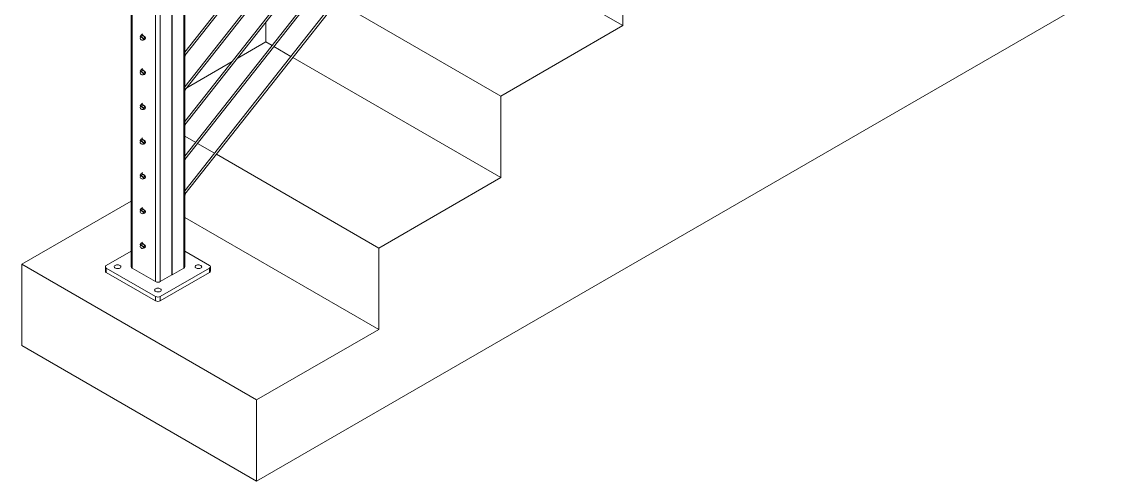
# Model space of a CAD drawing. Header units: inches. Extents: x 0.03 to 2.74, y 0.01 to 1.91.
# Drawn here: x 0.9927 to 1.2619, y 0.2612 to 0.3747 of the extents above; entities that cross this region are included whole.
import ezdxf

# ---------------------------------------------------------------- set-up
doc = ezdxf.new("R2010")
doc.units = ezdxf.units.IN
doc.header["$MEASUREMENT"] = 0

msp = doc.modelspace()

# ---------------------------------------------------------------- linework, layer by layer
at = {"linetype": 'Continuous', "lineweight": 15}
for p, q in [((1.11323128816381, 0.4688337480565715), (1.033003628151415, 0.3671914987781652)), ((1.033027311555216, 0.366380865023455), (1.113528843116695, 0.4683700872221075)), ((1.11323128816381, 0.4602611416984455), (1.033003628151415, 0.3586188904240737)), ((1.033027311555216, 0.3578082566693634), (1.113528843116695, 0.4597974808639816)), ((1.11323128816381, 0.4516885353403197), (1.033003628151415, 0.3500462820699822)), ((1.033027311555216, 0.3492356483152719), (1.113528843116695, 0.4512248745058557)), ((1.11323128816381, 0.4431159269862281), (1.033003628151415, 0.3414736737158907)), ((1.033027311555216, 0.3406630399611804), (1.113528843116695, 0.4426522661517641)), ((1.11323128816381, 0.4345433226240677), (1.033003628151415, 0.332901065361799)), ((1.033027311555216, 0.3320904395909511), (1.113528843116695, 0.4340796617896038)), ((1.019763682426976, 0.427877486281862), (1.019763682426976, 0.3141741760630488)), ((1.020003928451497, 0.31383936933129), (1.020003928451497, 0.4275426795501033)), ((1.029805521691204, 0.3121318248651379), (1.029805521691204, 0.425835135083951)), ((1.029921508490846, 0.3121987826193354), (1.029921508490846, 0.4259020928381486)), ((1.032763406325379, 0.3138393753182137), (1.032763406325379, 0.4275426855370269)), ((1.033003641979121, 0.3141741840456137), (1.033003641979121, 0.4278774942644269)), ((1.025803686721719, 0.3104912401488245), (1.025803686721719, 0.4241945503676375)), ((1.026963623856672, 0.3104912321662595), (1.026963623856672, 0.4241945423850727)), ((1.141218918127946, 0.3737102984713179), (1.089462059246806, 0.4035888971195455)), ((1.141218918127946, 0.3938023507981941), (1.141218918127946, 0.3737102984713179)), ((1.050742660074301, 0.2612033334324264), (1.261853928866139, 0.3830752747887429)), ((1.111060165443398, 0.3563000211347013), (1.070581052379326, 0.3796681157027113)), ((1.053062565456546, 0.3746187547406505), (1.053062565456546, 0.3696892785945496)), ((1.022017847436998, 0.3710677558245683), (1.022274268420852, 0.3713926190754084)), ((1.022274268420852, 0.3713926190754084), (1.022464395924235, 0.3713808826319317)), ((1.022528936742944, 0.3717048324087355), (1.022313086249094, 0.3714313654570093)), ((1.141218918127946, 0.3737102984713179), (1.111060165443398, 0.3563000211347013)), ((1.022017847436998, 0.3710677558245683), (1.022089077408583, 0.3708758637064687)), ((1.022335874308919, 0.3709654221875216), (1.02214572260705, 0.3709771446621585)), ((1.022335874308919, 0.3709654221875216), (1.022592295292773, 0.3712902854383616)), ((1.022858606543489, 0.3705581870164226), (1.023115027527343, 0.3708830462753314)), ((1.022873191316608, 0.3702650139426333), (1.02286237459343, 0.3702686669178701)), ((1.023063315363065, 0.3702532794947979), (1.022929836515074, 0.3703662909063918)), ((1.023063315363065, 0.3702532794947979), (1.0232911683059, 0.3705419426023275)), ((1.023115027527343, 0.3708830462753314), (1.02324850983226, 0.3707700328680962)), ((1.053062565456546, 0.3696892785945496), (1.045914609288325, 0.3655628513321098)), ((1.054582178514507, 0.3688120246490639), (1.053062565456546, 0.3696892785945496)), ((1.033003635065268, 0.3661406966857906), (1.033093487500183, 0.3662545461159845)), ((1.059230565913769, 0.3661285677224564), (1.055038005392607, 0.3685488813934983)), ((1.044695641675586, 0.3648591563078452), (1.033483971552615, 0.3583867969138975)), ((1.111060165443398, 0.3362079767916874), (1.05968639279187, 0.3658654244668908)), ((1.022017847436998, 0.3624951474704768), (1.022274268420852, 0.3628200107213169)), ((1.022017847436998, 0.3624951474704768), (1.022089077408583, 0.3623032593443085)), ((1.022335874308919, 0.3623928178253612), (1.02214572260705, 0.3624045363080669)), ((1.022274268420852, 0.3628200107213169), (1.022464395924235, 0.3628082742778401)), ((1.022528936742944, 0.3631322280465752), (1.022313086249094, 0.3628587531109865)), ((1.022335874308919, 0.3623928178253612), (1.022592295292773, 0.3627176810762013)), ((1.022858606543489, 0.3619855746703998), (1.023115027527343, 0.3623104379212399)), ((1.022873191316608, 0.3616924095804731), (1.02286237459343, 0.3616960585637786)), ((1.023063315363065, 0.3616806671487751), (1.022929836515074, 0.3617936865442315)), ((1.023063315363065, 0.3616806671487751), (1.0232911683059, 0.3619693342482359)), ((1.023115027527343, 0.3623104379212399), (1.02324850983226, 0.3621974245140047)), ((1.033003635065268, 0.3575680883316991), (1.033093487500183, 0.3576819377618929)), ((1.111060165443398, 0.3563000211347013), (1.111060165443398, 0.3362079767916874)), ((1.022017847436998, 0.3539225471002476), (1.022274268420852, 0.3542474023672253)), ((1.022017847436998, 0.3539225471002476), (1.022089077408583, 0.3537306509902169)), ((1.022335874308919, 0.3538202094712697), (1.02214572260705, 0.3538319279539754)), ((1.022274268420852, 0.3542474023672253), (1.022464395924235, 0.3542356659237486)), ((1.022528936742944, 0.3545596196924836), (1.022313086249094, 0.3542861527407574)), ((1.022335874308919, 0.3538202094712697), (1.022592295292773, 0.3541450727221097)), ((1.022858606543489, 0.3534129743001707), (1.023115027527343, 0.3537378375510107)), ((1.022873191316608, 0.3531198012263814), (1.02286237459343, 0.3531234502096871)), ((1.023063315363065, 0.353108066778546), (1.022929836515074, 0.3532210781901399)), ((1.023063315363065, 0.353108066778546), (1.0232911683059, 0.3533967258941444)), ((1.023115027527343, 0.3537378375510107), (1.02324850983226, 0.3536248161599132)), ((1.033003635065268, 0.3489954879614699), (1.033093487500183, 0.3491093294078015)), ((1.022017847436998, 0.3453499387461561), (1.022274268420852, 0.3456748019969962)), ((1.022017847436998, 0.3453499387461561), (1.022089077408583, 0.3451580426361253)), ((1.022335874308919, 0.3452476011171781), (1.02214572260705, 0.3452593195998839)), ((1.022274268420852, 0.3456748019969962), (1.022464395924235, 0.3456630655535195)), ((1.022528936742944, 0.345987011338392), (1.022313086249094, 0.3457135443866658)), ((1.022335874308919, 0.3452476011171781), (1.022592295292773, 0.3455724643680182)), ((1.022858606543489, 0.3448403659460791), (1.023115027527343, 0.3451652291969192)), ((1.022873191316608, 0.3445471928722899), (1.02286237459343, 0.3445508418555955)), ((1.023063315363065, 0.3445354584244545), (1.022929836515074, 0.3446484698360484)), ((1.023063315363065, 0.3445354584244545), (1.0232911683059, 0.3448241175400529)), ((1.023115027527343, 0.3451652291969192), (1.02324850983226, 0.3450522078058216)), ((1.0357011681901, 0.3448912452278708), (1.033003638522194, 0.3464484959581392)), ((1.040349559046289, 0.342207786305622), (1.036156995068201, 0.3446281019723053)), ((1.080901412758849, 0.3187976994550707), (1.04080538592439, 0.3419446430500564)), ((1.033003635065268, 0.3404228796073784), (1.033093487500183, 0.3405367290375723)), ((1.022017847436998, 0.3367773303920645), (1.022274268420852, 0.3371021936429046)), ((1.022017847436998, 0.3367773303920645), (1.022089077408583, 0.3365854342820338)), ((1.022335874308919, 0.3366749927630866), (1.02214572260705, 0.3366867192296547)), ((1.022274268420852, 0.3371021936429046), (1.022464395924235, 0.337090457199428)), ((1.022528936742944, 0.3374144029843005), (1.022313086249094, 0.3371409360325743)), ((1.022335874308919, 0.3366749927630866), (1.022592295292773, 0.3369998560139267)), ((1.022858606543489, 0.3362677575919876), (1.023115027527343, 0.3365926208428277)), ((1.023115027527343, 0.3365926208428277), (1.02324850983226, 0.3364796074355925)), ((1.022873191316608, 0.3359745845181984), (1.02286237459343, 0.3359782414853664)), ((1.023063315363065, 0.3359628500703629), (1.022929836515074, 0.3360758614819569)), ((1.023063315363065, 0.3359628500703629), (1.0232911683059, 0.3362515171698237)), ((1.111060165443398, 0.3362079767916874), (1.080901412758849, 0.3187976994550707)), ((1.033003635065268, 0.3318502712532869), (1.033093487500183, 0.3319641206834807)), ((1.019763678970049, 0.3303741962567497), (0.9927450600874491, 0.3147766795783024)), ((1.022017847436998, 0.328204722037973), (1.022274268420852, 0.3285295852888131)), ((1.022274268420852, 0.3285295852888131), (1.022464395924235, 0.3285178488453364)), ((1.022528936742944, 0.328841794630209), (1.022313086249094, 0.3285683276784828)), ((1.022335874308919, 0.3281023923928575), (1.022592295292773, 0.3284272556436975)), ((1.022017847436998, 0.328204722037973), (1.022089077408583, 0.3280128259279423)), ((1.022335874308919, 0.3281023923928575), (1.02214572260705, 0.3281141108755631)), ((1.022858606543489, 0.3276951492378961), (1.023115027527343, 0.3280200124887361)), ((1.022873191316608, 0.3274019761641069), (1.02286237459343, 0.3274056331312749)), ((1.023063315363065, 0.3273902417162714), (1.022929836515074, 0.3275032611117277)), ((1.023063315363065, 0.3273902417162714), (1.0232911683059, 0.3276789088157321)), ((1.023115027527343, 0.3280200124887361), (1.02324850983226, 0.3279069990815009)), ((1.080901412758849, 0.2987056551120568), (1.033003638522194, 0.3263564516151254)), ((1.022528936742944, 0.3202691862761175), (1.022313086249094, 0.3199957193243912)), ((1.013624187786092, 0.3145089927730137), (1.019763689340829, 0.3180532515788932)), ((1.022017847436998, 0.3196321136838815), (1.022274268420852, 0.3199569769347216)), ((1.022017847436998, 0.3196321136838815), (1.022089077408583, 0.3194402255577131)), ((1.022335874308919, 0.3195297840387659), (1.02214572260705, 0.3195415025214716)), ((1.022274268420852, 0.3199569769347216), (1.022464395924235, 0.3199452404912448)), ((1.022335874308919, 0.3195297840387659), (1.022592295292773, 0.319854647289606)), ((1.022858606543489, 0.3191225408838045), (1.023115027527343, 0.3194474041346446)), ((1.022873191316608, 0.3188293678100153), (1.02286237459343, 0.3188330247771833)), ((1.023063315363065, 0.3188176333621798), (1.022929836515074, 0.3189306527576362)), ((1.023063315363065, 0.3188176333621798), (1.0232911683059, 0.3191063004616407)), ((1.023115027527343, 0.3194474041346446), (1.02324850983226, 0.3193343907274094)), ((1.033003617780635, 0.3180532455919695), (1.039143122792298, 0.3145089847904489)), ((1.080901412758849, 0.3187976994550707), (1.080901412758849, 0.2987056551120568)), ((1.050742660074301, 0.2812953777754402), (0.9927450600874491, 0.3147766795783024)), ((0.9927450600874491, 0.3147766795783024), (0.9927450600874491, 0.2946846352352887)), ((1.013383955589277, 0.3141741820499725), (1.013383955589277, 0.3131026119936078)), ((1.025803700549425, 0.3068083002433176), (1.013624201613798, 0.3138393753182137)), ((1.013624201613798, 0.3138393753182137), (1.013624201613798, 0.3127678052618491)), ((1.025803700549425, 0.3057367301869529), (1.013624201613798, 0.3127678052618491)), ((1.025803686721719, 0.3104912401488245), (1.020003928451497, 0.31383936933129)), ((1.039143136620004, 0.3138393673356489), (1.026963637684378, 0.3068082922607527)), ((1.039143136620004, 0.3127677972792842), (1.026963637684378, 0.3057367222043881)), ((1.029921508490846, 0.3121987826193354), (1.032763406325379, 0.3138393753182137)), ((1.039143136620004, 0.3127677972792842), (1.039143136620004, 0.3138393673356489)), ((1.039383365359893, 0.3131026099979666), (1.039383365359893, 0.3141741800543312)), ((1.029805521691204, 0.3121318248651379), (1.026963623856672, 0.3104912321662595)), ((1.025803700549425, 0.3057367301869529), (1.025803700549425, 0.3068083002433176)), ((1.026963637684378, 0.3068082922607527), (1.026963637684378, 0.3057367222043881)), ((1.080901412758849, 0.2987056551120568), (1.050742660074301, 0.2812953777754402)), ((1.050742660074301, 0.2612033334324264), (0.9927450600874491, 0.2946846352352887)), ((1.050742660074301, 0.2812953777754402), (1.050742660074301, 0.2612033334324264))]:
    msp.add_line(p, q, dxfattribs=at)
at = {"linetype": 'Continuous', "lineweight": 15, "flags": 128}
for points in [[(1.022089077408583, 0.3708758637064687), (1.022069528488937, 0.3709081516758483), (1.022057501841466, 0.3709355181649724), (1.022053222166395, 0.3709575140144368), (1.022056748231478, 0.3709737539305467), (1.022068003984328, 0.3709839504144604), (1.022086844234031, 0.3709879556732505), (1.022112899089447, 0.3709856758099262), (1.02214572260705, 0.3709771446621585)], [(1.022082481592724, 0.3708903324152297), (1.022061335573011, 0.3709348462527873), (1.022067537299243, 0.3709772162919766), (1.022121652027474, 0.3709810021784309), (1.022217775327154, 0.370945783297097), (1.022345529504776, 0.3708753824097125), (1.022491017715605, 0.3707774107472175), (1.022638507486908, 0.3706624997002123), (1.02277203473187, 0.3705431153451428), (1.022877076902051, 0.3704321573607928), (1.022942298735291, 0.3703416836143776), (1.022960627359865, 0.3702814950138292), (1.022930037016814, 0.370258087543793), (1.02286466999266, 0.3702702326709283)], [(1.022929836515074, 0.3703662909063918), (1.022949381977794, 0.3703340089245847), (1.022961408625265, 0.3703066384435295), (1.022965688300336, 0.370284642594065), (1.02296216569218, 0.3702684046742452), (1.022950882283917, 0.3702581922252017), (1.022932066232699, 0.3702542009352514), (1.022906011377284, 0.3702564847905068), (1.022873191316608, 0.3702650139426333)], [(1.022089077408583, 0.3623032593443085), (1.022069528488937, 0.362335547313688), (1.022057501841466, 0.3623629098108809), (1.022053222166395, 0.3623849056603453), (1.022056748231478, 0.3624011495683863), (1.022068003984328, 0.3624113420603688), (1.022086844234031, 0.3624153513110902), (1.022112899089447, 0.3624130714477659), (1.02214572260705, 0.3624045363080669)], [(1.022093132383428, 0.3623010142894563), (1.022061335573011, 0.3623622378986958), (1.022067537299243, 0.3624046079378849), (1.022121652027474, 0.3624083938243394), (1.022217775327154, 0.3623731789349367), (1.022345529504776, 0.3623027740556209), (1.022491017715605, 0.362204802393126), (1.022638507486908, 0.3620898953380519), (1.02277203473187, 0.3619705109829825), (1.022877076902051, 0.3618595529986325), (1.022942298735291, 0.3617690752602861), (1.022960627359865, 0.3617088866597377), (1.022930037016814, 0.3616854831816327), (1.02286466999266, 0.3616976243168368)], [(1.022929836515074, 0.3617936865442315), (1.022949381977794, 0.3617614005704931), (1.022961408625265, 0.3617340300894379), (1.022965688300336, 0.3617120342399735), (1.02296216569218, 0.3616957963201536), (1.022950882283917, 0.3616855878630413), (1.022932066232699, 0.361681596573091), (1.022906011377284, 0.3616838764364153), (1.022873191316608, 0.3616924095804731)], [(1.022089077408583, 0.3537306509902169), (1.022069528488937, 0.3537629389595965), (1.022057501841466, 0.3537903094406517), (1.022053222166395, 0.3538122973062537), (1.022056748231478, 0.3538285412142948), (1.022068003984328, 0.3538387337062773), (1.022086844234031, 0.3538427429569986), (1.022112899089447, 0.3538404630936743), (1.02214572260705, 0.3538319279539754)], [(1.022093132383428, 0.3537284059353649), (1.022061335573011, 0.3537896295446042), (1.022067537299243, 0.3538319995837935), (1.022121652027474, 0.3538357854702479), (1.022217775327154, 0.3538005705808451), (1.022345529504776, 0.3537301657015294), (1.022491017715605, 0.3536321940390345), (1.022638507486908, 0.3535172869839603), (1.02277203473187, 0.353397902628891), (1.022877076902051, 0.353286944644541), (1.022942298735291, 0.3531964669061945), (1.022960627359865, 0.3531362783056461), (1.022930037016814, 0.3531128748275411), (1.02286466999266, 0.3531250159627453)], [(1.022929836515074, 0.3532210781901399), (1.022949381977794, 0.3531887922164016), (1.022961408625265, 0.3531614217353464), (1.022965688300336, 0.3531394338697443), (1.02296216569218, 0.3531231879660621), (1.022950882283917, 0.3531129795089498), (1.022932066232699, 0.3531089882189994), (1.022906011377284, 0.3531112680823237), (1.022873191316608, 0.3531198012263814)], [(1.022089077408583, 0.3451580426361253), (1.022069528488937, 0.345190330605505), (1.022057501841466, 0.3452177010865601), (1.022053222166395, 0.3452396969360246), (1.022056748231478, 0.3452559328602032), (1.022068003984328, 0.3452661253521858), (1.022086844234031, 0.3452701346029071), (1.022112899089447, 0.3452678547395828), (1.02214572260705, 0.3452593195998839)], [(1.022093132383428, 0.3451557975812733), (1.022061335573011, 0.3452170211905127), (1.022067537299243, 0.345259391229702), (1.022121652027474, 0.3452631851000187), (1.022217775327154, 0.3452279622267536), (1.022345529504776, 0.3451575653313002), (1.022491017715605, 0.3450595936688053), (1.022638507486908, 0.3449446786298688), (1.02277203473187, 0.3448252942747995), (1.022877076902051, 0.3447143362904495), (1.022942298735291, 0.3446238665359653), (1.022960627359865, 0.3445636699515546), (1.022930037016814, 0.3445402664734496), (1.02286466999266, 0.3445524076086537)], [(1.022929836515074, 0.3446484698360484), (1.022949381977794, 0.3446161838623101), (1.022961408625265, 0.3445888213651173), (1.022965688300336, 0.3445668255156528), (1.02296216569218, 0.3445505796119706), (1.022950882283917, 0.3445403711548582), (1.022932066232699, 0.3445363798649079), (1.022906011377284, 0.3445386597282322), (1.022873191316608, 0.3445471928722899)], [(1.022089077408583, 0.3365854342820338), (1.022069528488937, 0.3366177222514134), (1.022057501841466, 0.3366450927324686), (1.022053222166395, 0.3366670885819331), (1.022056748231478, 0.3366833245061117), (1.022068003984328, 0.3366935249819566), (1.022086844234031, 0.3366975262488155), (1.022112899089447, 0.3366952463854913), (1.02214572260705, 0.3366867192296547)], [(1.022093132383428, 0.3365831892271818), (1.022061335573011, 0.3366444208202835), (1.022067537299243, 0.3366867908594728), (1.022121652027474, 0.3366905767459272), (1.022217775327154, 0.3366553538726621), (1.022345529504776, 0.3365849569772087), (1.022491017715605, 0.3364869853147138), (1.022638507486908, 0.3363720702757772), (1.02277203473187, 0.3362526859207079), (1.022877076902051, 0.3361417279363579), (1.022942298735291, 0.3360512581818739), (1.022960627359865, 0.3359910695813254), (1.022930037016814, 0.3359676581193581), (1.02286466999266, 0.3359798072384246)], [(1.022929836515074, 0.3360758614819569), (1.022949381977794, 0.336043583492081), (1.022961408625265, 0.3360162130110257), (1.022965688300336, 0.3359942171615613), (1.02296216569218, 0.3359779792417414), (1.022950882283917, 0.3359677628007667), (1.022932066232699, 0.3359637715108164), (1.022906011377284, 0.3359660513741407), (1.022873191316608, 0.3359745845181984)], [(1.022089077408583, 0.3280128259279423), (1.022069528488937, 0.3280451138973219), (1.022057501841466, 0.3280724843783771), (1.022053222166395, 0.3280944802278415), (1.022056748231478, 0.3281107161520201), (1.022068003984328, 0.3281209166278651), (1.022086844234031, 0.328124917894724), (1.022112899089447, 0.3281226380313997), (1.02214572260705, 0.3281141108755631)], [(1.022093132383428, 0.3280105808730903), (1.022061335573011, 0.328071812466192), (1.022067537299243, 0.3281141825053813), (1.022121652027474, 0.3281179683918356), (1.022217775327154, 0.3280827455185705), (1.022345529504776, 0.3280123486231172), (1.022491017715605, 0.3279143769606223), (1.022638507486908, 0.3277994619216857), (1.02277203473187, 0.3276800775666164), (1.022877076902051, 0.3275691195822664), (1.022942298735291, 0.3274786498277824), (1.022960627359865, 0.3274184612272339), (1.022930037016814, 0.3273950577491289), (1.02286466999266, 0.3274071988843331)], [(1.022929836515074, 0.3275032611117277), (1.022949381977794, 0.3274709751379893), (1.022961408625265, 0.3274436046569341), (1.022965688300336, 0.3274216088074697), (1.02296216569218, 0.3274053708876498), (1.022950882283917, 0.3273951544466752), (1.022932066232699, 0.3273911711405872), (1.022906011377284, 0.3273934510039115), (1.022873191316608, 0.3274019761641069)], [(1.022089077408583, 0.3194402255577131), (1.022069528488937, 0.3194725055432304), (1.022057501841466, 0.3194998760242855), (1.022053222166395, 0.31952187187375), (1.022056748231478, 0.3195381077979287), (1.022068003984328, 0.3195483082737736), (1.022086844234031, 0.3195523175244948), (1.022112899089447, 0.3195500376611706), (1.02214572260705, 0.3195415025214716)], [(1.022093132383428, 0.319437980502861), (1.022061335573011, 0.3194992041121005), (1.022067537299243, 0.3195415741512897), (1.022121652027474, 0.3195453600377441), (1.022217775327154, 0.319510137164479), (1.022345529504776, 0.3194397402690256), (1.022491017715605, 0.3193417686065307), (1.022638507486908, 0.3192268615514566), (1.02277203473187, 0.3191074771963872), (1.022877076902051, 0.3189965192120372), (1.022942298735291, 0.3189060414736908), (1.022960627359865, 0.3188458528731424), (1.022930037016814, 0.3188224493950373), (1.02286466999266, 0.3188345905302415)], [(1.022929836515074, 0.3189306527576362), (1.022949381977794, 0.3188983667838978), (1.022961408625265, 0.3188709963028426), (1.022965688300336, 0.3188490004533782), (1.02296216569218, 0.3188327625335583), (1.022950882283917, 0.318822554076446), (1.022932066232699, 0.3188185627864957), (1.022906011377284, 0.31882084264982), (1.022873191316608, 0.3188293678100153)], [(1.016988036589794, 0.31450898678609), (1.017123026114688, 0.3144062491804676), (1.017204951817022, 0.3142862812085557), (1.017227802101525, 0.3141580133648119), (1.01718984850492, 0.3140309369188761), (1.017093925706981, 0.3139144952449991), (1.016947123864062, 0.3138173035263258), (1.016760339208654, 0.3137465780015056), (1.016547434016225, 0.3137075672069464), (1.016324192613409, 0.3137031648224161), (1.016107187506091, 0.3137337021243573), (1.015912479575027, 0.3137969000904973), (1.015754532600908, 0.3138880809378174), (1.015645062107814, 0.3140004814382248), (1.015592160760803, 0.3141257578157806), (1.015599786740775, 0.3142546323344553), (1.015667362740996, 0.3143775398858834), (1.015789876217966, 0.3144853683722569), (1.015958235454857, 0.3145701152722853), (1.016159943662187, 0.3146254883292035), (1.016380066917254, 0.3146474004697939), (1.016602257414399, 0.3146342092813329), (1.016810074010944, 0.3145869125844301), (1.016988036589794, 0.31450898678609)], [(1.036939235322034, 0.3145090007555786), (1.037074193734589, 0.3144062491804676), (1.037156150549262, 0.3142862951780442), (1.037178973178353, 0.3141580113691706), (1.037141016124822, 0.3140309369188761), (1.037045100240735, 0.3139144912537167), (1.036898298397816, 0.3138172995350432), (1.036711513742408, 0.3137465740102233), (1.036498608549979, 0.313707563215664), (1.036275367147163, 0.3137031608311337), (1.036058355125992, 0.3137337021243574), (1.035863654108781, 0.3137968960992149), (1.035705707134662, 0.313888076946535), (1.035596233184642, 0.3140004794425836), (1.035543335294557, 0.3141257538244983), (1.035550961274529, 0.3142546283431728), (1.03561853727475, 0.314377535894601), (1.03574105075172, 0.3144853643809745), (1.035909409988611, 0.3145701112810029), (1.036111114739015, 0.3146254863335624), (1.036331237994082, 0.3146473984741528), (1.036553456146639, 0.3146342232508215), (1.036761245087772, 0.3145869105887889), (1.036939235322034, 0.3145090007555786)], [(1.026963623856672, 0.3087502028360849), (1.027098609924638, 0.3086474672261036), (1.027180539083899, 0.3085274972585506), (1.027203389368402, 0.3083992294148067), (1.027165432314871, 0.3082721549645122), (1.027069516430785, 0.3081557092993528), (1.026922714587866, 0.3080585175806794), (1.026735929932457, 0.3079877920558593), (1.026523024740029, 0.3079487812613), (1.026299783337213, 0.3079443788767698), (1.026082771316041, 0.3079749201699934), (1.025888070298831, 0.3080381141448509), (1.025730123324712, 0.3081292949921711), (1.025620649374692, 0.3082416974882198), (1.025567751484607, 0.3083669718701343), (1.025575377464578, 0.3084958463888089), (1.025642953464799, 0.3086187539402371), (1.02576546694177, 0.3087265824266107), (1.025933826178661, 0.308811329326639), (1.026135530929064, 0.3088667043791984), (1.026355654184131, 0.3088886165197889), (1.026577844681276, 0.3088754253313278), (1.026785661277821, 0.308828128634425), (1.026963623856672, 0.3087502028360849)]]:
    msp.add_lwpolyline(points, dxfattribs=at)
at = {"linetype": 'Continuous', "lineweight": 15}
for centre, radius, start, end in [((1.022379117610313, 0.3711222096908879), 0.000316128816134227, 41.87460141498214, 102.0564241370964), ((1.021835194577733, 0.369868457036564), 0.001638085930579915, 50.15263452454999, 67.41164639885672), ((1.022509453784642, 0.3706210777427089), 0.000492125984252134, 150.0987510803832, 313.3321919887385), ((1.02200480436021, 0.369981726360854), 0.0008881148556422022, 18.47163024826061, 84.95904147856353), ((1.021516082372998, 0.3694639948868448), 0.001638923142453072, 50.15707635072738, 67.40720457266755), ((1.021481467561416, 0.3692506270501196), 0.001828244640663204, 37.60669425295642, 53.61037464345212), ((1.021622032065514, 0.3695126402535445), 0.00207353458422364, 33.87018365134179, 61.40335755476876), ((1.02180098817303, 0.3696552180082557), 0.001827055315435203, 37.60181659091666, 53.61589450237793), ((1.0328715289451, 0.3662258983665638), 0.0002237996731933502, 7.354394344241296, 53.82807849912849), ((1.022509453784642, 0.3620484707937771), 0.0004921259842521617, 150.0987510803776, 313.3321919887385), ((1.022004816312617, 0.3614091312876397), 0.0008881005759660042, 18.47130616093793, 84.95973431862268), ((1.021516108355619, 0.3608914294049947), 0.001638873578323991, 50.15681351617609, 67.40746740725064), ((1.022379150806301, 0.3625496907230863), 0.000316044435694572, 41.86655225469536, 102.0658454525077), ((1.021835330568251, 0.3612960730716274), 0.001637826520169894, 50.15125729090705, 67.41302363245963), ((1.021481612133972, 0.3606781538665368), 0.001828050057581472, 37.60620222331121, 53.61150886995615), ((1.021622028750329, 0.3609400282641784), 0.002073539362816445, 33.87021600221745, 61.40332520392514), ((1.021801169970396, 0.3610827953569293), 0.001826797972831789, 37.60068123010041, 53.61702986320481), ((1.032871480783879, 0.3576532710296079), 0.0002238498684925708, 7.357635202144406, 53.82220120710321), ((1.022509453784642, 0.3534758638448454), 0.000492125984252134, 150.0987510803832, 313.3321919887429), ((1.022004776305365, 0.3528364839554941), 0.000888150871878458, 18.47287343199469, 84.95742954397221), ((1.021516218532112, 0.3523190028460048), 0.001638663407381537, 50.15569881796301, 67.40858210544182), ((1.022379119010496, 0.3539770098579269), 0.0003161165095073213, 41.87249334653093, 102.0571600611069), ((1.021835330568249, 0.3527234647175329), 0.001637826520173134, 50.15125729094095, 67.41302363245687), ((1.021481612133973, 0.3521055455124471), 0.001828050057579104, 37.60620222329407, 53.61150886996234), ((1.021622080496841, 0.3523674766528386), 0.002073464774153612, 33.86971102279283, 61.40383018332805), ((1.021801169970396, 0.3525101870028377), 0.001826797972832033, 37.60068123009892, 53.6170298632023), ((1.032871480783879, 0.3490806626755165), 0.0002238498684925596, 7.357635202130315, 53.82220120707805), ((1.022509453784642, 0.3449032568959136), 0.0004921259842521617, 150.0987510803776, 313.3321919887385), ((1.022004776305365, 0.3442638756014023), 0.0008881508718786239, 18.47287343201167, 84.95742954397315), ((1.021516218532105, 0.3437463944919008), 0.001638663407395867, 50.15569881804736, 67.40858210537453), ((1.022379116209855, 0.3454043757352004), 0.0003161411247638687, 41.87670956317029, 102.0556881440195), ((1.02183505852534, 0.3441504154669021), 0.001638345459966157, 50.15401194836566, 67.41026897503761), ((1.021481612133973, 0.3435329371583555), 0.001828050057579332, 37.60620222329258, 53.61150886995777), ((1.0216219836275, 0.3437947700603197), 0.002073604404076062, 33.87065631336007, 61.40288489278836), ((1.021800880962986, 0.3439373164149764), 0.00182718695171988, 37.60166660418127, 53.61476010243636), ((1.032871476521437, 0.3405080502957054), 0.00022385563410145, 7.360544028963696, 53.82192881446328), ((1.022509453784642, 0.3363306499469818), 0.0004921259842521893, 150.098751080372, 313.3321919887429), ((1.02200479240626, 0.3356912876456679), 0.0008881291373818361, 18.471954404095, 84.95834857188831), ((1.021515946151918, 0.3351733446847505), 0.001639182996679347, 50.1584540735744, 67.40582684982516), ((1.022379116209855, 0.3368317673811089), 0.000316141124763824, 41.87670956317778, 102.0556881440216), ((1.021835058525338, 0.3355778071128077), 0.001638345459969771, 50.15401194837196, 67.4102689750047), ((1.021481322955747, 0.3349600664162697), 0.001828439268930358, 37.60718631020875, 53.60924039639737), ((1.021621983627502, 0.3352221617062309), 0.002073604404072825, 33.87065631332589, 61.4028848928016), ((1.021800662928359, 0.3353644603441234), 0.001827515716142238, 37.60384701104027, 53.61386408225622), ((1.032871481667301, 0.3319354449838067), 0.0002238501409108384, 7.359940517085157, 53.82253232636445), ((1.022379136240651, 0.3282592205519468), 0.0003160851421060332, 41.87082939901026, 102.0615683081199), ((1.021835220729049, 0.3270054664005628), 0.001638036045237413, 50.1523697129699, 67.41191121044433), ((1.021621983627498, 0.3266495533521361), 0.002073604404077201, 33.87065631335188, 61.40288489277022), ((1.022509453784642, 0.3277580429980501), 0.0004921259842521617, 150.0987510803776, 313.3321919887385), ((1.02200479240626, 0.3271186792915763), 0.0008881291373818915, 18.471954404095, 84.95834857188859), ((1.021515946151916, 0.3266007363306559), 0.001639182996682687, 50.15845407360105, 67.40582684981526), ((1.021481248467244, 0.3263873569549587), 0.00182856485239432, 37.60846996536476, 53.60924112790759), ((1.021800945134016, 0.326792140258075), 0.001827116239261562, 37.60208533132808, 53.61562576196212), ((1.022509453784642, 0.3191854360491184), 0.0004921259842521893, 150.098751080372, 313.3321919887341), ((1.022004792347842, 0.318546067139471), 0.0008881329258353237, 18.47267412949732, 84.95836635005092), ((1.021516108355623, 0.3180283956184078), 0.001638873578314995, 50.15681351609562, 67.40746740726854), ((1.0223791508063, 0.3196866569364905), 0.0003160444356952713, 41.86655225471657, 102.06584545241), ((1.021835220729049, 0.3184328580464713), 0.001638036045237456, 50.15236971297114, 67.41191121044582), ((1.021481387297594, 0.3178148904135938), 0.001828368328319153, 37.60760440192542, 53.6101066913286), ((1.021621983627498, 0.3180769449980447), 0.00207360440407717, 33.87065631335061, 61.40288489276876), ((1.021801169970396, 0.3182197615703337), 0.001826797972832191, 37.60068123010167, 53.61702986320643), ((1.013794352103555, 0.3131434991077826), 0.0004124282422878267, 185.6895073668203, 245.6343863842473), ((1.013751257207971, 0.3141741866694746), 0.0003581085937865417, 110.783325237526, 249.2190410962496), ((1.020174169880279, 0.3142151284320027), 0.0004125252063113021, 185.6972738175104, 245.6266199334997), ((1.029863515091025, 0.3120869490676534), 0.0001259760997357182, 62.59015045052825, 117.4098495495614), ((1.03259313498219, 0.3142151429245644), 0.0004125452996870408, 294.3766769109159, 354.3020959708341), ((1.039016062804007, 0.3141741734390973), 0.0003581101529117132, 290.7839825316654, 69.21838380211267), ((1.038972854048452, 0.3131435639768994), 0.0004125491064237813, 294.3781494024657, 354.3028326258795), ((1.026383662991975, 0.3116105181011307), 0.001260617153849535, 242.6081636974302, 297.3910476955396), ((1.026383676819923, 0.3079276132262176), 0.001260648257060251, 242.6088961802666, 297.3903152127182), ((1.026383676819922, 0.3068560431698521), 0.00126064825705942, 242.608896180257, 297.3903152127457)]:
    msp.add_arc(centre, radius, start, end, dxfattribs=at)
for points, knots in [([(1.022464395924235, 0.3713808826319317), (1.022468133489966, 0.3713796320522278), (1.022521401995669, 0.3713618085497422), (1.022558137407774, 0.3713247467811556), (1.022592295292773, 0.3712902854383616)], [0, 0, 0, 0, 0.07016464383783262, 1, 1, 1, 1]), ([(1.02214572260705, 0.3709771446621585), (1.022141983834867, 0.3709783959052884), (1.022088704944528, 0.3709962265839857), (1.022051987907196, 0.3710332917008429), (1.022017847436998, 0.3710677558245683)], [0, 0, 0, 0, 0.07017361207447119, 1, 1, 1, 1]), ([(1.022090470549984, 0.3708926128591026), (1.022090742830527, 0.3708933348284859), (1.022091445996039, 0.3708951993170877), (1.022084303620695, 0.3708775303660771), (1.022079926924003, 0.3708667032062439)], [0, 0, 0, 0, 0.3872211300668832, 0.9999999999999999, 0.9999999999999999, 0.9999999999999999, 0.9999999999999999]), ([(1.022335874308919, 0.3709654221875216), (1.022387719558524, 0.3708996069260149), (1.022457224462592, 0.3708113735107646), (1.022544054421408, 0.3707403992341257), (1.022566115988001, 0.3707223662446849)], [0, 0, 0, 0, 0.7459221806143219, 1, 1, 1, 1]), ([(1.022566115988001, 0.3707223662446848), (1.022637100660794, 0.3706745356942328), (1.022730403855893, 0.3706116665845374), (1.022833859509739, 0.3705685102062236), (1.022858606543489, 0.3705581870164226)], [0, 0, 0, 0, 0.7607957339270736, 0.9999999999999999, 0.9999999999999999, 0.9999999999999999, 0.9999999999999999]), ([(1.022884789305187, 0.3711261042144581), (1.02286189975206, 0.3711430901256891), (1.022771815643755, 0.3712099398653279), (1.022668992219504, 0.3712559591990552), (1.022592295292772, 0.3712902854383616)], [0, 0, 0, 0, 0.2540909107932618, 1, 1, 1, 1]), ([(1.022848028348243, 0.370259156579042), (1.022853439434441, 0.3702647695945738), (1.022867221484488, 0.3702790659591352), (1.022871206477719, 0.3702774929506248), (1.022873626889353, 0.3702765375341718)], [0, 0, 0, 0, 0.3926183826446067, 1, 1, 1, 1]), ([(1.022929836515074, 0.3703662909063918), (1.022927439654622, 0.3703699432987842), (1.02289329305786, 0.3704219766869422), (1.022875318970926, 0.3704925590544083), (1.022858606543489, 0.3705581870164226)], [0, 0, 0, 0, 0.07019324556191668, 1, 1, 1, 1]), ([(1.022873191316608, 0.3702650139426333), (1.022876988766101, 0.3702638401310236), (1.022931109964291, 0.3702471109840301), (1.02299961605101, 0.3702503073779558), (1.023063315363065, 0.3702532794947978)], [0, 0, 0, 0, 0.07016565818489216, 1, 1, 1, 1]), ([(1.023115027527343, 0.3708830462753314), (1.023099036930011, 0.3709044614589647), (1.02303218491047, 0.3709939920903115), (1.022948475745755, 0.3710690214342312), (1.022884789305187, 0.3711261042144581)], [0, 0, 0, 0, 0.2391939307373336, 1, 1, 1, 1]), ([(1.02324850983226, 0.3707700328680962), (1.023250910229491, 0.3707663866056436), (1.023279931836031, 0.3707223020712802), (1.023295249320745, 0.3706624616867408), (1.023309299885661, 0.3706075707419642)], [0, 0, 0, 0, 0.08271069447148126, 0.9999999999999999, 0.9999999999999999, 0.9999999999999999, 0.9999999999999999]), ([(1.02214572260705, 0.3624045363080669), (1.022141983834867, 0.3624057875511968), (1.022088704944528, 0.3624236182298942), (1.022051987907196, 0.3624606833467514), (1.022017847436998, 0.3624951474704768)], [0, 0, 0, 0, 0.07017361207447119, 1, 1, 1, 1]), ([(1.022090470549984, 0.3623200084969422), (1.022090742830527, 0.3623207304663256), (1.022091445996039, 0.3623225949549274), (1.022084303620695, 0.3623049260039167), (1.022079926924003, 0.3622940988440835)], [0, 0, 0, 0, 0.3872211300668832, 0.9999999999999999, 0.9999999999999999, 0.9999999999999999, 0.9999999999999999]), ([(1.022335874308919, 0.3623928178253612), (1.022387720268579, 0.3623270034617833), (1.022457226635055, 0.3622387706022841), (1.022544054482242, 0.362167792293393), (1.022566115988001, 0.3621497578905933)], [0, 0, 0, 0, 0.7459167021382411, 1, 1, 1, 1]), ([(1.022464395924235, 0.3628082742778401), (1.022468133490312, 0.3628070236941429), (1.022521402221134, 0.3627892000610683), (1.022558137510887, 0.3627521404363234), (1.022592295292773, 0.3627176810762013)], [0, 0, 0, 0, 0.07016435380944686, 1, 1, 1, 1]), ([(1.022566115988001, 0.3621497578905933), (1.022637101281111, 0.3621019287025972), (1.022730405750388, 0.3620390610745795), (1.022833859563102, 0.3619958993100778), (1.022858606543489, 0.3619855746703998)], [0, 0, 0, 0, 0.7607919927023591, 1, 1, 1, 1]), ([(1.022884789305187, 0.3625534958603665), (1.022861899726885, 0.3625704817237117), (1.022771815025094, 0.362637331641781), (1.022668992037321, 0.3626833531504262), (1.022592295292773, 0.3627176810762013)], [0, 0, 0, 0, 0.2540895162727493, 1, 1, 1, 1]), ([(1.022848028348243, 0.3616865522168817), (1.022853439439899, 0.3616921653882056), (1.02286722180005, 0.3617064624568349), (1.022871206576043, 0.361704886438154), (1.022873626889353, 0.3617039291800803)], [0, 0, 0, 0, 0.3926099446969281, 1, 1, 1, 1]), ([(1.022929836515074, 0.3617936865442315), (1.022927439649377, 0.3617973375937061), (1.022893287759946, 0.3618493597984195), (1.022875316518191, 0.3619199441274881), (1.022858606543489, 0.3619855746703998)], [0, 0, 0, 0, 0.07018252099721901, 1, 1, 1, 1]), ([(1.022873191316608, 0.3616924095804731), (1.022876988763561, 0.3616912357755827), (1.022931109214023, 0.3616745069442914), (1.022999615722262, 0.3616776990355994), (1.023063315363065, 0.3616806671487751)], [0, 0, 0, 0, 0.07016658066938619, 1, 1, 1, 1]), ([(1.023115027527342, 0.3623104379212398), (1.023099037047625, 0.3623318545493194), (1.023032187896283, 0.3624213880365573), (1.022948476631598, 0.3624964153005464), (1.022884789305187, 0.3625534958603665)], [0, 0, 0, 0, 0.2392024340864614, 1, 1, 1, 1]), ([(1.02324850983226, 0.3621974245140047), (1.023250910236297, 0.3621937795976655), (1.023279936687257, 0.3621497041071451), (1.023295251533327, 0.3620898608091331), (1.023309299885661, 0.3620349663798039)], [0, 0, 0, 0, 0.08269712477657395, 1, 1, 1, 1]), ([(1.02214572260705, 0.3538319279539754), (1.022141983835558, 0.3538331791891163), (1.022088705395477, 0.3538510096065798), (1.022051988113435, 0.3538880790111739), (1.022017847436998, 0.3539225471002476)], [0, 0, 0, 0, 0.07017419213737629, 1, 1, 1, 1]), ([(1.022090470549984, 0.3537474001428507), (1.022090742830527, 0.3537481221122341), (1.022091445996039, 0.3537499866008358), (1.022084303620695, 0.3537323176498252), (1.022079926924003, 0.3537214904899919)], [0, 0, 0, 0, 0.3872211300668832, 0.9999999999999999, 0.9999999999999999, 0.9999999999999999, 0.9999999999999999]), ([(1.022335874308919, 0.3538202094712697), (1.022387720268579, 0.3537543951076917), (1.022457226635055, 0.3536661622481925), (1.022544054482242, 0.3535951839393015), (1.022566115988001, 0.3535771495365018)], [0, 0, 0, 0, 0.7459167021382411, 1, 1, 1, 1]), ([(1.022464395924235, 0.3542356659237486), (1.022468133490312, 0.3542344153400513), (1.022521402221134, 0.3542165917069768), (1.022558137510887, 0.3541795320822319), (1.022592295292773, 0.3541450727221097)], [0, 0, 0, 0, 0.07016435380944686, 1, 1, 1, 1]), ([(1.022566115988001, 0.3535771495365018), (1.022637100040545, 0.3535293176234858), (1.022730401961636, 0.3534664470319391), (1.022833859456387, 0.3534232960400922), (1.022858606543489, 0.3534129743001707)], [0, 0, 0, 0, 0.7607994745920402, 1, 1, 1, 1]), ([(1.022884789305187, 0.353980887506275), (1.022861899726885, 0.3539978733696201), (1.022771815025094, 0.3540647232876895), (1.022668992037321, 0.3541107447963346), (1.022592295292773, 0.3541450727221097)], [0, 0, 0, 0, 0.2540895162727493, 1, 1, 1, 1]), ([(1.022848028348243, 0.3531139438627902), (1.022853439439899, 0.353119557034114), (1.02286722180005, 0.3531338541027434), (1.022871206576043, 0.3531322780840624), (1.022873626889353, 0.3531313208259887)], [0, 0, 0, 0, 0.3926099446969281, 1, 1, 1, 1]), ([(1.022929836515074, 0.3532210781901399), (1.022927439648449, 0.3532247292380338), (1.022893286822209, 0.3532767528270829), (1.022875316084048, 0.3533473405073168), (1.022858606543489, 0.3534129743001707)], [0, 0, 0, 0, 0.07018062307000204, 1, 1, 1, 1]), ([(1.022873191316608, 0.3531198012263814), (1.022876988766101, 0.3531186274147717), (1.022931109964291, 0.3531018982677782), (1.02299961605101, 0.3531050946617039), (1.023063315363065, 0.3531080667785459)], [0, 0, 0, 0, 0.07016565818489216, 1, 1, 1, 1]), ([(1.023115027527343, 0.3537378375510107), (1.023099036864593, 0.3537592513479443), (1.023032183249565, 0.3538487779522456), (1.022948475252973, 0.3539238056349982), (1.022884789305187, 0.353980887506275)], [0, 0, 0, 0, 0.2391892008050041, 1, 1, 1, 1]), ([(1.02324850983226, 0.3536248161599132), (1.023250910236297, 0.353621171243574), (1.023279936687257, 0.3535770957530535), (1.023295251533327, 0.3535172524550416), (1.023309299885661, 0.3534623580257123)], [0, 0, 0, 0, 0.08269712477657395, 1, 1, 1, 1]), ([(1.02214572260705, 0.3452593195998839), (1.022141983835558, 0.3452605708350248), (1.022088705395477, 0.3452784012524883), (1.022051988113435, 0.3453154706570824), (1.022017847436998, 0.3453499387461561)], [0, 0, 0, 0, 0.07017419213737629, 1, 1, 1, 1]), ([(1.022090470549984, 0.3451747917887591), (1.022090742830527, 0.3451755137581425), (1.022091445996039, 0.3451773782467443), (1.022084303620695, 0.3451597092957337), (1.022079926924003, 0.3451488821359004)], [0, 0, 0, 0, 0.3872211300668832, 0.9999999999999999, 0.9999999999999999, 0.9999999999999999, 0.9999999999999999]), ([(1.022335874308919, 0.3452476011171781), (1.022387720268579, 0.3451817867536002), (1.022457226635055, 0.345093553894101), (1.022544054482242, 0.3450225755852099), (1.022566115988001, 0.3450045411824103)], [0, 0, 0, 0, 0.7459167021382411, 1, 1, 1, 1]), ([(1.022464395924235, 0.3456630655535195), (1.022468133502145, 0.3456618121990777), (1.022521409936943, 0.3456439465497695), (1.022558141039642, 0.3456069061860957), (1.022592295292773, 0.3455724643680182)], [0, 0, 0, 0, 0.07015442989000241, 1, 1, 1, 1]), ([(1.022566115988001, 0.3450045411824103), (1.022637101763544, 0.3449567154755986), (1.022730407223799, 0.3448938521828908), (1.022833859604607, 0.3448506906547953), (1.022858606543489, 0.3448403659460791)], [0, 0, 0, 0, 0.7607890829674838, 1, 1, 1, 1]), ([(1.022884789305187, 0.3454082871360458), (1.022861899546234, 0.3454252700696261), (1.022771810585238, 0.3454921110898417), (1.022668990729829, 0.3455381345362579), (1.022592295292773, 0.3455724643680182)], [0, 0, 0, 0, 0.2540795087433952, 1, 1, 1, 1]), ([(1.022848028348243, 0.3445413355086986), (1.022853439428983, 0.3445469483684182), (1.022867221168949, 0.3445612440289042), (1.022871206379406, 0.3445596740306136), (1.022873626889353, 0.3445587204557596)], [0, 0, 0, 0, 0.3926268202211162, 1, 1, 1, 1]), ([(1.022929836515074, 0.3446484698360484), (1.022927439648449, 0.3446521208839423), (1.022893286822209, 0.3447041444729914), (1.022875316084048, 0.3447747321532252), (1.022858606543489, 0.3448403659460791)], [0, 0, 0, 0, 0.07018062307000204, 1, 1, 1, 1]), ([(1.022873191316608, 0.3445471928722899), (1.022876988766101, 0.3445460190606803), (1.022931109964291, 0.3445292899136867), (1.02299961605101, 0.3445324863076124), (1.023063315363065, 0.3445354584244544)], [0, 0, 0, 0, 0.07016565818489216, 1, 1, 1, 1]), ([(1.023115027527343, 0.3451652291969192), (1.023099036812412, 0.3451866429361117), (1.023032181924636, 0.3452761707112485), (1.022948474859864, 0.3453512021352724), (1.022884789305187, 0.3454082871360458)], [0, 0, 0, 0, 0.2391854277603004, 1, 1, 1, 1]), ([(1.02324850983226, 0.3450522078058216), (1.023250910236297, 0.3450485628894824), (1.023279936687257, 0.3450044873989619), (1.023295251533327, 0.34494464410095), (1.023309299885661, 0.3448897496716208)], [0, 0, 0, 0, 0.08269712477657395, 1, 1, 1, 1]), ([(1.02214572260705, 0.3366867192296547), (1.022141983834867, 0.3366879704727846), (1.022088704944528, 0.3367058011514819), (1.022051987907196, 0.3367428662683391), (1.022017847436998, 0.3367773303920645)], [0, 0, 0, 0, 0.07017361207447119, 1, 1, 1, 1]), ([(1.022090470549984, 0.3366021834346676), (1.022090742830527, 0.336602905404051), (1.022091445996039, 0.3366047698926528), (1.022084303620695, 0.3365871009416421), (1.022079926924003, 0.3365762737818089)], [0, 0, 0, 0, 0.3872211300668832, 0.9999999999999999, 0.9999999999999999, 0.9999999999999999, 0.9999999999999999]), ([(1.022335874308919, 0.3366749927630866), (1.02238771884848, 0.3366091766035403), (1.022457222290208, 0.336520942632353), (1.022544054360582, 0.3364499723882599), (1.022566115988001, 0.3364319408121811)], [0, 0, 0, 0, 0.745927658708175, 1, 1, 1, 1]), ([(1.022464395924235, 0.337090457199428), (1.02246813348962, 0.3370892066237175), (1.022521401770216, 0.3370713832518173), (1.022558137304667, 0.33703431933939), (1.022592295292773, 0.3369998560139267)], [0, 0, 0, 0, 0.0701649338538987, 1, 1, 1, 1]), ([(1.022566115988001, 0.3364319408121811), (1.022637101281111, 0.3363841116241851), (1.022730405750388, 0.3363212439961673), (1.022833859563102, 0.3362780822316655), (1.022858606543489, 0.3362677575919876)], [0, 0, 0, 0, 0.7607919927023591, 1, 1, 1, 1]), ([(1.022884789305187, 0.3368356787819543), (1.022861899777234, 0.3368526647410731), (1.022771816262391, 0.3369195143023019), (1.022668992401679, 0.3369655314610939), (1.022592295292773, 0.3369998560139267)], [0, 0, 0, 0, 0.2540923052672778, 1, 1, 1, 1]), ([(1.023115027527343, 0.3365926208428277), (1.023099036812412, 0.3366140345820202), (1.023032181924636, 0.336703562357157), (1.022948474859864, 0.3367785937811809), (1.022884789305187, 0.3368356787819543)], [0, 0, 0, 0, 0.2391854277603004, 1, 1, 1, 1]), ([(1.02324850983226, 0.3364796074355925), (1.02325091201374, 0.3364759618855901), (1.023278372674562, 0.3364342875937301), (1.023292882459999, 0.3363777267197325), (1.02330612297016, 0.3363261136321312)], [0, 0, 0, 0, 0.0874771913265218, 0.9999999999999999, 0.9999999999999999, 0.9999999999999999, 0.9999999999999999]), ([(1.022848028348243, 0.3359687271546071), (1.022853439428983, 0.3359743400143266), (1.022867221168949, 0.3359886356748126), (1.022871206379406, 0.3359870656765221), (1.022873626889353, 0.3359861121016681)], [0, 0, 0, 0, 0.3926268202211162, 1, 1, 1, 1]), ([(1.022929836515074, 0.3360758614819569), (1.022927439648449, 0.3360795125298507), (1.022893286822209, 0.3361315361188998), (1.022875316084048, 0.3362021237991337), (1.022858606543489, 0.3362677575919876)], [0, 0, 0, 0, 0.07018062307000204, 1, 1, 1, 1]), ([(1.022873191316608, 0.3359745845181984), (1.022876988766101, 0.3359734107065887), (1.022931109964291, 0.3359566815595951), (1.02299961605101, 0.3359598779535208), (1.023063315363065, 0.3359628500703629)], [0, 0, 0, 0, 0.07016565818489216, 1, 1, 1, 1]), ([(1.022464395924235, 0.3285178488453364), (1.022468133490312, 0.3285165982616392), (1.022521402221134, 0.3284987746285644), (1.022558137510887, 0.3284617150038197), (1.022592295292773, 0.3284272556436975)], [0, 0, 0, 0, 0.07016435380944686, 1, 1, 1, 1]), ([(1.022884789305187, 0.3282630704278628), (1.022861899726885, 0.3282800562912079), (1.022771815025094, 0.3283469062092773), (1.022668992037321, 0.3283929277179223), (1.022592295292773, 0.3284272556436975)], [0, 0, 0, 0, 0.2540895162727493, 1, 1, 1, 1]), ([(1.02214572260705, 0.3281141108755631), (1.022141983834867, 0.3281153621186931), (1.022088704944528, 0.3281331927973904), (1.022051987907196, 0.3281702579142476), (1.022017847436998, 0.328204722037973)], [0, 0, 0, 0, 0.07017361207447119, 1, 1, 1, 1]), ([(1.022090470549984, 0.3280295750805761), (1.022090742932449, 0.3280303008046576), (1.022091446294175, 0.3280321748112744), (1.022084303570617, 0.3280144972262591), (1.022079926924003, 0.3280036654277174)], [0, 0, 0, 0, 0.3872580144601565, 1, 1, 1, 1]), ([(1.022335874308919, 0.3281023923928575), (1.022387720268579, 0.3280365780292795), (1.022457226635055, 0.3279483451697802), (1.022544054482242, 0.3278773668608893), (1.022566115988001, 0.3278593324580896)], [0, 0, 0, 0, 0.7459167021382411, 1, 1, 1, 1]), ([(1.022566115988001, 0.3278593324580896), (1.022637101281111, 0.3278115032700935), (1.022730405750388, 0.3277486356420758), (1.022833859563102, 0.327705473877574), (1.022858606543489, 0.3276951492378961)], [0, 0, 0, 0, 0.7607919927023591, 1, 1, 1, 1]), ([(1.022848028348243, 0.327396126784378), (1.022853439439899, 0.3274017399557018), (1.02286722180005, 0.3274160370243311), (1.022871206576043, 0.3274144610056502), (1.022873626889353, 0.3274135037475765)], [0, 0, 0, 0, 0.3926099446969281, 1, 1, 1, 1]), ([(1.022929836515074, 0.3275032611117277), (1.022927439649377, 0.3275069121612023), (1.022893287759946, 0.3275589343659157), (1.022875316518191, 0.3276295186949843), (1.022858606543489, 0.3276951492378961)], [0, 0, 0, 0, 0.07018252099721901, 1, 1, 1, 1]), ([(1.022873191316608, 0.3274019761641069), (1.022876988735315, 0.3274008051102591), (1.022931100871745, 0.3273841179260238), (1.022999612066977, 0.3273872911650917), (1.023063315363065, 0.3273902417162713)], [0, 0, 0, 0, 0.07017683937810637, 1, 1, 1, 1]), ([(1.023115027527343, 0.3280200124887361), (1.023099036812412, 0.3280414262279287), (1.023032181924636, 0.3281309540030654), (1.022948474859864, 0.3282059854270893), (1.022884789305187, 0.3282630704278628)], [0, 0, 0, 0, 0.2391854277603004, 1, 1, 1, 1]), ([(1.02324850983226, 0.3279069990815009), (1.023250910237618, 0.3279033541674009), (1.023279937629493, 0.3278592772994741), (1.023295251963077, 0.3277994306368431), (1.023309299885661, 0.3277445329634377)], [0, 0, 0, 0, 0.08269448968303432, 1, 1, 1, 1]), ([(1.02214572260705, 0.3195415025214716), (1.022141983834867, 0.3195427537646016), (1.022088704944528, 0.3195605844432989), (1.022051987907196, 0.3195976495601561), (1.022017847436998, 0.3196321136838815)], [0, 0, 0, 0, 0.07017361207447119, 1, 1, 1, 1]), ([(1.022090470549984, 0.3194569747103469), (1.02209074285269, 0.3194576970602326), (1.022091446060869, 0.3194595624928417), (1.022084303609805, 0.3194418876822913), (1.022079926924003, 0.3194310570736258)], [0, 0, 0, 0, 0.3872291510814109, 1, 1, 1, 1]), ([(1.022335874308919, 0.3195297840387659), (1.022387720268579, 0.319463969675188), (1.022457226635055, 0.3193757368156887), (1.022544054482242, 0.3193047585067977), (1.022566115988001, 0.319286724103998)], [0, 0, 0, 0, 0.7459167021382411, 1, 1, 1, 1]), ([(1.022464395924235, 0.3199452404912448), (1.022468133490312, 0.3199439899075476), (1.022521402221134, 0.319926166274473), (1.022558137510887, 0.3198891066497282), (1.022592295292773, 0.319854647289606)], [0, 0, 0, 0, 0.07016435380944686, 1, 1, 1, 1]), ([(1.022566115988001, 0.319286724103998), (1.022637101281111, 0.319238894916002), (1.022730405750388, 0.3191760272879843), (1.022833859563102, 0.3191328655234825), (1.022858606543489, 0.3191225408838045)], [0, 0, 0, 0, 0.7607919927023591, 1, 1, 1, 1]), ([(1.022884789305187, 0.3196904620737713), (1.022861899726885, 0.3197074479371164), (1.022771815025094, 0.3197742978551857), (1.022668992037321, 0.3198203193638308), (1.022592295292773, 0.319854647289606)], [0, 0, 0, 0, 0.2540895162727493, 1, 1, 1, 1]), ([(1.022848028348243, 0.3188235184302864), (1.022853439439899, 0.3188291316016103), (1.02286722180005, 0.3188434286702396), (1.022871206576043, 0.3188418526515587), (1.022873626889353, 0.318840895393485)], [0, 0, 0, 0, 0.3926099446969281, 1, 1, 1, 1]), ([(1.022929836515074, 0.3189306527576362), (1.022927439649377, 0.3189343038071109), (1.022893287759946, 0.3189863260118241), (1.022875316518191, 0.3190569103408927), (1.022858606543489, 0.3191225408838045)], [0, 0, 0, 0, 0.07018252099721901, 1, 1, 1, 1]), ([(1.022873191316608, 0.3188293678100153), (1.022876988735315, 0.3188281967561676), (1.022931100871745, 0.3188115095719323), (1.022999612066977, 0.3188146828110002), (1.023063315363065, 0.3188176333621798)], [0, 0, 0, 0, 0.07017683937810637, 1, 1, 1, 1]), ([(1.023115027527342, 0.3194474041346446), (1.023099037047625, 0.3194688207627241), (1.023032187896283, 0.319558354249962), (1.022948476631598, 0.3196333815139511), (1.022884789305187, 0.3196904620737713)], [0, 0, 0, 0, 0.2392024340864614, 1, 1, 1, 1]), ([(1.02324850983226, 0.3193343907274094), (1.023250910236297, 0.3193307458110703), (1.023279936687257, 0.3192866703205497), (1.023295251533327, 0.3192268270225378), (1.023309299885661, 0.3191719325932085)], [0, 0, 0, 0, 0.08269712477657395, 1, 1, 1, 1])]:
    msp.add_open_spline(points, degree=3, knots=knots, dxfattribs=at)

doc.saveas('drawing.dxf')
